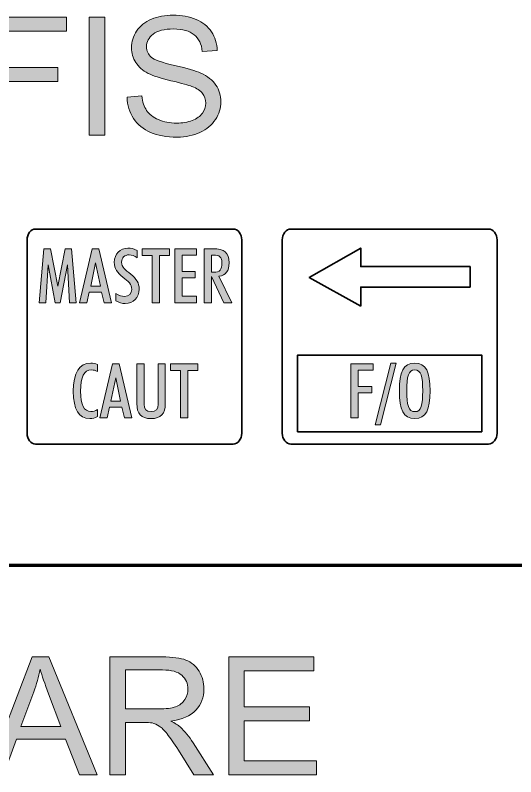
# Model space of a CAD drawing. Header units: millimetres. Extents: x 4 to 202, y 10 to 290.
# Drawn here: x 102.88 to 135.52, y 240.72 to 290.33 of the extents above; entities that cross this region are included whole.
import ezdxf

# ---------------------------------------------------------------- set-up
doc = ezdxf.new("R2010")
doc.units = ezdxf.units.MM
doc.header["$MEASUREMENT"] = 0
doc.layers.add('Layer 1', color=7, linetype='Continuous', lineweight=0)

# ---------------------------------------------------------------- blocks, each defined once
blk = doc.blocks.new('Block_3')
at = {"layer": 'Layer 1', "true_color": 0x1d1d1b, "transparency": 33554687}
h = blk.add_hatch(color=250, dxfattribs=at)
h.dxf.hatch_style = 2
edge = h.paths.add_edge_path()
edge.add_spline(control_points=[(110.172, 284.987), (110.172, 284.987), (111.13, 285.071), (111.13, 285.071), (111.176, 284.687), (111.281, 284.372), (111.447, 284.126), (111.613, 283.88), (111.871, 283.681), (112.22, 283.529), (112.569, 283.377), (112.962, 283.301), (113.398, 283.301), (113.786, 283.301), (114.128, 283.359), (114.425, 283.474), (114.721, 283.589), (114.942, 283.747), (115.087, 283.948), (115.232, 284.149), (115.305, 284.368), (115.305, 284.605), (115.305, 284.846), (115.235, 285.056), (115.095, 285.236), (114.956, 285.416), (114.725, 285.567), (114.404, 285.689), (114.198, 285.77), (113.742, 285.894), (113.037, 286.064), (112.331, 286.233), (111.837, 286.393), (111.555, 286.543), (111.188, 286.735), (110.915, 286.973), (110.735, 287.258), (110.555, 287.542), (110.465, 287.861), (110.465, 288.214), (110.465, 288.601), (110.575, 288.964), (110.795, 289.301), (111.015, 289.637), (111.336, 289.893), (111.759, 290.068), (112.181, 290.242), (112.651, 290.33), (113.168, 290.33), (113.737, 290.33), (114.239, 290.238), (114.673, 290.055), (115.108, 289.872), (115.442, 289.602), (115.677, 289.246), (115.91, 288.889), (116.036, 288.486), (116.054, 288.036), (116.054, 288.036), (115.079, 287.962), (115.079, 287.962), (115.027, 288.448), (114.85, 288.814), (114.548, 289.062), (114.246, 289.31), (113.8, 289.434), (113.21, 289.434), (112.595, 289.434), (112.147, 289.322), (111.866, 289.096), (111.585, 288.871), (111.444, 288.599), (111.444, 288.282), (111.444, 288.006), (111.544, 287.779), (111.743, 287.601), (111.938, 287.423), (112.449, 287.24), (113.275, 287.054), (114.101, 286.867), (114.667, 286.703), (114.975, 286.564), (115.422, 286.358), (115.751, 286.097), (115.965, 285.781), (116.178, 285.465), (116.284, 285.101), (116.284, 284.689), (116.284, 284.28), (116.167, 283.896), (115.933, 283.534), (115.699, 283.173), (115.363, 282.892), (114.925, 282.691), (114.487, 282.49), (113.993, 282.39), (113.445, 282.39), (112.75, 282.39), (112.168, 282.491), (111.699, 282.693), (111.229, 282.896), (110.86, 283.201), (110.593, 283.607), (110.326, 284.014), (110.186, 284.474), (110.172, 284.987)], knot_values=[0, 0, 0, 0, 1, 1, 1, 2, 2, 2, 3, 3, 3, 4, 4, 4, 5, 5, 5, 6, 6, 6, 7, 7, 7, 8, 8, 8, 9, 9, 9, 10, 10, 10, 11, 11, 11, 12, 12, 12, 13, 13, 13, 14, 14, 14, 15, 15, 15, 16, 16, 16, 17, 17, 17, 18, 18, 18, 19, 19, 19, 20, 20, 20, 21, 21, 21, 22, 22, 22, 23, 23, 23, 24, 24, 24, 25, 25, 25, 26, 26, 26, 27, 27, 27, 28, 28, 28, 29, 29, 29, 30, 30, 30, 31, 31, 31, 32, 32, 32, 33, 33, 33, 34, 34, 34, 35, 35, 35, 35], degree=3, periodic=0)
h = blk.add_hatch(color=250, dxfattribs=at)
h.dxf.hatch_style = 2
edge = h.paths.add_edge_path()
edge.add_spline(control_points=[(93.851, 282.521), (93.851, 282.521), (93.851, 290.199), (93.851, 290.199), (93.851, 290.199), (99.403, 290.199), (99.403, 290.199), (99.403, 290.199), (99.403, 289.293), (99.403, 289.293), (99.403, 289.293), (94.868, 289.293), (94.868, 289.293), (94.868, 289.293), (94.868, 286.941), (94.868, 286.941), (94.868, 286.941), (99.115, 286.941), (99.115, 286.941), (99.115, 286.941), (99.115, 286.04), (99.115, 286.04), (99.115, 286.04), (94.868, 286.04), (94.868, 286.04), (94.868, 286.04), (94.868, 283.427), (94.868, 283.427), (94.868, 283.427), (99.582, 283.427), (99.582, 283.427), (99.582, 283.427), (99.582, 282.521), (99.582, 282.521), (99.582, 282.521), (93.851, 282.521), (93.851, 282.521)], knot_values=[0, 0, 0, 0, 1, 1, 1, 2, 2, 2, 3, 3, 3, 4, 4, 4, 5, 5, 5, 6, 6, 6, 7, 7, 7, 8, 8, 8, 9, 9, 9, 10, 10, 10, 11, 11, 11, 12, 12, 12, 12], degree=3, periodic=0)
h = blk.add_hatch(color=250, dxfattribs=at)
h.dxf.hatch_style = 2
edge = h.paths.add_edge_path()
edge.add_spline(control_points=[(101.037, 282.521), (101.037, 282.521), (101.037, 290.199), (101.037, 290.199), (101.037, 290.199), (106.217, 290.199), (106.217, 290.199), (106.217, 290.199), (106.217, 289.293), (106.217, 289.293), (106.217, 289.293), (102.054, 289.293), (102.054, 289.293), (102.054, 289.293), (102.054, 286.915), (102.054, 286.915), (102.054, 286.915), (105.657, 286.915), (105.657, 286.915), (105.657, 286.915), (105.657, 286.009), (105.657, 286.009), (105.657, 286.009), (102.054, 286.009), (102.054, 286.009), (102.054, 286.009), (102.054, 282.521), (102.054, 282.521), (102.054, 282.521), (101.037, 282.521), (101.037, 282.521)], knot_values=[0, 0, 0, 0, 1, 1, 1, 2, 2, 2, 3, 3, 3, 4, 4, 4, 5, 5, 5, 6, 6, 6, 7, 7, 7, 8, 8, 8, 9, 9, 9, 10, 10, 10, 10], degree=3, periodic=0)
h = blk.add_hatch(color=250, dxfattribs=at)
h.dxf.hatch_style = 2
edge = h.paths.add_edge_path()
edge.add_spline(control_points=[(107.71, 282.521), (107.71, 282.521), (107.71, 290.199), (107.71, 290.199), (107.71, 290.199), (108.726, 290.199), (108.726, 290.199), (108.726, 290.199), (108.726, 282.521), (108.726, 282.521), (108.726, 282.521), (107.71, 282.521), (107.71, 282.521)], knot_values=[0, 0, 0, 0, 1, 1, 1, 2, 2, 2, 3, 3, 3, 4, 4, 4, 4], degree=3, periodic=0)
at = {"layer": 'Layer 1'}
for points, knots in [([(110.172, 284.987), (110.172, 284.987), (111.13, 285.071), (111.13, 285.071), (111.176, 284.687), (111.281, 284.372), (111.447, 284.126), (111.613, 283.88), (111.871, 283.681), (112.22, 283.529), (112.569, 283.377), (112.962, 283.301), (113.398, 283.301), (113.786, 283.301), (114.128, 283.359), (114.425, 283.474), (114.721, 283.589), (114.942, 283.747), (115.087, 283.948), (115.232, 284.149), (115.305, 284.368), (115.305, 284.605), (115.305, 284.846), (115.235, 285.056), (115.095, 285.236), (114.956, 285.416), (114.725, 285.567), (114.404, 285.689), (114.198, 285.77), (113.742, 285.894), (113.037, 286.064), (112.331, 286.233), (111.837, 286.393), (111.555, 286.543), (111.188, 286.735), (110.915, 286.973), (110.735, 287.258), (110.555, 287.542), (110.465, 287.861), (110.465, 288.214), (110.465, 288.601), (110.575, 288.964), (110.795, 289.301), (111.015, 289.637), (111.336, 289.893), (111.759, 290.068), (112.181, 290.242), (112.651, 290.33), (113.168, 290.33), (113.737, 290.33), (114.239, 290.238), (114.673, 290.055), (115.108, 289.872), (115.442, 289.602), (115.677, 289.246), (115.91, 288.889), (116.036, 288.486), (116.054, 288.036), (116.054, 288.036), (115.079, 287.962), (115.079, 287.962), (115.027, 288.448), (114.85, 288.814), (114.548, 289.062), (114.246, 289.31), (113.8, 289.434), (113.21, 289.434), (112.595, 289.434), (112.147, 289.322), (111.866, 289.096), (111.585, 288.871), (111.444, 288.599), (111.444, 288.282), (111.444, 288.006), (111.544, 287.779), (111.743, 287.601), (111.938, 287.423), (112.449, 287.24), (113.275, 287.054), (114.101, 286.867), (114.667, 286.703), (114.975, 286.564), (115.422, 286.358), (115.751, 286.097), (115.965, 285.781), (116.178, 285.465), (116.284, 285.101), (116.284, 284.689), (116.284, 284.28), (116.167, 283.896), (115.933, 283.534), (115.699, 283.173), (115.363, 282.892), (114.925, 282.691), (114.487, 282.49), (113.993, 282.39), (113.445, 282.39), (112.75, 282.39), (112.168, 282.491), (111.699, 282.693), (111.229, 282.896), (110.86, 283.201), (110.593, 283.607), (110.326, 284.014), (110.186, 284.474), (110.172, 284.987)], [0, 0, 0, 0, 1, 1, 1, 2, 2, 2, 3, 3, 3, 4, 4, 4, 5, 5, 5, 6, 6, 6, 7, 7, 7, 8, 8, 8, 9, 9, 9, 10, 10, 10, 11, 11, 11, 12, 12, 12, 13, 13, 13, 14, 14, 14, 15, 15, 15, 16, 16, 16, 17, 17, 17, 18, 18, 18, 19, 19, 19, 20, 20, 20, 21, 21, 21, 22, 22, 22, 23, 23, 23, 24, 24, 24, 25, 25, 25, 26, 26, 26, 27, 27, 27, 28, 28, 28, 29, 29, 29, 30, 30, 30, 31, 31, 31, 32, 32, 32, 33, 33, 33, 34, 34, 34, 35, 35, 35, 35]), ([(93.851, 282.521), (93.851, 282.521), (93.851, 290.199), (93.851, 290.199), (93.851, 290.199), (99.403, 290.199), (99.403, 290.199), (99.403, 290.199), (99.403, 289.293), (99.403, 289.293), (99.403, 289.293), (94.868, 289.293), (94.868, 289.293), (94.868, 289.293), (94.868, 286.941), (94.868, 286.941), (94.868, 286.941), (99.115, 286.941), (99.115, 286.941), (99.115, 286.941), (99.115, 286.04), (99.115, 286.04), (99.115, 286.04), (94.868, 286.04), (94.868, 286.04), (94.868, 286.04), (94.868, 283.427), (94.868, 283.427), (94.868, 283.427), (99.582, 283.427), (99.582, 283.427), (99.582, 283.427), (99.582, 282.521), (99.582, 282.521), (99.582, 282.521), (93.851, 282.521), (93.851, 282.521)], [0, 0, 0, 0, 1, 1, 1, 2, 2, 2, 3, 3, 3, 4, 4, 4, 5, 5, 5, 6, 6, 6, 7, 7, 7, 8, 8, 8, 9, 9, 9, 10, 10, 10, 11, 11, 11, 12, 12, 12, 12]), ([(101.037, 282.521), (101.037, 282.521), (101.037, 290.199), (101.037, 290.199), (101.037, 290.199), (106.217, 290.199), (106.217, 290.199), (106.217, 290.199), (106.217, 289.293), (106.217, 289.293), (106.217, 289.293), (102.054, 289.293), (102.054, 289.293), (102.054, 289.293), (102.054, 286.915), (102.054, 286.915), (102.054, 286.915), (105.657, 286.915), (105.657, 286.915), (105.657, 286.915), (105.657, 286.009), (105.657, 286.009), (105.657, 286.009), (102.054, 286.009), (102.054, 286.009), (102.054, 286.009), (102.054, 282.521), (102.054, 282.521), (102.054, 282.521), (101.037, 282.521), (101.037, 282.521)], [0, 0, 0, 0, 1, 1, 1, 2, 2, 2, 3, 3, 3, 4, 4, 4, 5, 5, 5, 6, 6, 6, 7, 7, 7, 8, 8, 8, 9, 9, 9, 10, 10, 10, 10]), ([(107.71, 282.521), (107.71, 282.521), (107.71, 290.199), (107.71, 290.199), (107.71, 290.199), (108.726, 290.199), (108.726, 290.199), (108.726, 290.199), (108.726, 282.521), (108.726, 282.521), (108.726, 282.521), (107.71, 282.521), (107.71, 282.521)], [0, 0, 0, 0, 1, 1, 1, 2, 2, 2, 3, 3, 3, 4, 4, 4, 4])]:
    blk.add_open_spline(points, degree=3, knots=knots, dxfattribs=at)
blk = doc.blocks.new('Block_2')
at = {"layer": 'Layer 1'}
blk.add_blockref('Block_3', (0, 0), dxfattribs=at)
blk = doc.blocks.new('Block_5')
at = {"layer": 'Layer 1', "true_color": 0x1d1d1b, "transparency": 33554687}
h = blk.add_hatch(color=250, dxfattribs=at)
h.dxf.hatch_style = 2
edge = h.paths.add_edge_path()
edge.add_spline(control_points=[(91.162, 243.864), (91.162, 243.864), (91.162, 244.765), (91.162, 244.765), (91.162, 244.765), (94.414, 244.77), (94.414, 244.77), (94.414, 244.77), (94.414, 241.921), (94.414, 241.921), (93.915, 241.523), (93.4, 241.224), (92.869, 241.023), (92.338, 240.822), (91.794, 240.722), (91.235, 240.722), (90.481, 240.722), (89.796, 240.883), (89.179, 241.206), (88.563, 241.529), (88.098, 241.996), (87.783, 242.607), (87.469, 243.218), (87.312, 243.901), (87.312, 244.655), (87.312, 245.402), (87.468, 246.1), (87.781, 246.748), (88.093, 247.395), (88.543, 247.876), (89.129, 248.191), (89.716, 248.505), (90.392, 248.662), (91.157, 248.662), (91.712, 248.662), (92.214, 248.572), (92.662, 248.392), (93.111, 248.212), (93.463, 247.962), (93.718, 247.641), (93.972, 247.319), (94.166, 246.9), (94.299, 246.383), (94.299, 246.383), (93.383, 246.132), (93.383, 246.132), (93.267, 246.523), (93.124, 246.83), (92.953, 247.054), (92.782, 247.277), (92.538, 247.456), (92.22, 247.591), (91.902, 247.725), (91.549, 247.792), (91.162, 247.792), (90.697, 247.792), (90.296, 247.722), (89.957, 247.58), (89.618, 247.439), (89.345, 247.253), (89.137, 247.022), (88.93, 246.792), (88.768, 246.539), (88.653, 246.263), (88.457, 245.788), (88.36, 245.273), (88.36, 244.718), (88.36, 244.034), (88.477, 243.461), (88.713, 243), (88.949, 242.539), (89.292, 242.197), (89.742, 241.974), (90.193, 241.75), (90.671, 241.638), (91.177, 241.638), (91.617, 241.638), (92.047, 241.723), (92.466, 241.892), (92.885, 242.062), (93.203, 242.242), (93.419, 242.434), (93.419, 242.434), (93.419, 243.864), (93.419, 243.864), (93.419, 243.864), (91.162, 243.864), (91.162, 243.864)], knot_values=[0, 0, 0, 0, 1, 1, 1, 2, 2, 2, 3, 3, 3, 4, 4, 4, 5, 5, 5, 6, 6, 6, 7, 7, 7, 8, 8, 8, 9, 9, 9, 10, 10, 10, 11, 11, 11, 12, 12, 12, 13, 13, 13, 14, 14, 14, 15, 15, 15, 16, 16, 16, 17, 17, 17, 18, 18, 18, 19, 19, 19, 20, 20, 20, 21, 21, 21, 22, 22, 22, 23, 23, 23, 24, 24, 24, 25, 25, 25, 26, 26, 26, 27, 27, 27, 28, 28, 28, 29, 29, 29, 29], degree=3, periodic=0)
h = blk.add_hatch(color=250, dxfattribs=at)
h.dxf.hatch_style = 2
edge = h.paths.add_edge_path()
edge.add_spline(control_points=[(95.87, 240.853), (95.87, 240.853), (95.87, 248.531), (95.87, 248.531), (95.87, 248.531), (96.887, 248.531), (96.887, 248.531), (96.887, 248.531), (96.887, 241.759), (96.887, 241.759), (96.887, 241.759), (100.668, 241.759), (100.668, 241.759), (100.668, 241.759), (100.668, 240.853), (100.668, 240.853), (100.668, 240.853), (95.87, 240.853), (95.87, 240.853)], knot_values=[0, 0, 0, 0, 1, 1, 1, 2, 2, 2, 3, 3, 3, 4, 4, 4, 5, 5, 5, 6, 6, 6, 6], degree=3, periodic=0)
h = blk.add_hatch(color=250, dxfattribs=at)
h.dxf.hatch_style = 2
edge = h.paths.add_edge_path()
edge.add_spline(control_points=[(103.25, 244.006), (103.25, 244.006), (105.853, 244.006), (105.853, 244.006), (105.853, 244.006), (105.052, 246.132), (105.052, 246.132), (104.808, 246.778), (104.626, 247.309), (104.507, 247.724), (104.409, 247.232), (104.271, 246.743), (104.093, 246.258), (104.093, 246.258), (103.25, 244.006), (103.25, 244.006)], knot_values=[0, 0, 0, 0, 1, 1, 1, 2, 2, 2, 3, 3, 3, 4, 4, 4, 5, 5, 5, 5], degree=3, periodic=0)
edge = h.paths.add_edge_path()
edge.add_spline(control_points=[(101.034, 240.853), (101.034, 240.853), (103.983, 248.531), (103.983, 248.531), (103.983, 248.531), (105.078, 248.531), (105.078, 248.531), (105.078, 248.531), (108.221, 240.853), (108.221, 240.853), (108.221, 240.853), (107.063, 240.853), (107.063, 240.853), (107.063, 240.853), (106.168, 243.178), (106.168, 243.178), (106.168, 243.178), (102.957, 243.178), (102.957, 243.178), (102.957, 243.178), (102.113, 240.853), (102.113, 240.853), (102.113, 240.853), (101.034, 240.853), (101.034, 240.853)], knot_values=[0, 0, 0, 0, 1, 1, 1, 2, 2, 2, 3, 3, 3, 4, 4, 4, 5, 5, 5, 6, 6, 6, 7, 7, 7, 8, 8, 8, 8], degree=3, periodic=0)
h = blk.add_hatch(color=250, dxfattribs=at)
h.dxf.hatch_style = 2
edge = h.paths.add_edge_path()
edge.add_spline(control_points=[(110.064, 245.142), (110.064, 245.142), (112.248, 245.142), (112.248, 245.142), (112.713, 245.142), (113.076, 245.19), (113.338, 245.286), (113.6, 245.382), (113.799, 245.536), (113.935, 245.747), (114.071, 245.958), (114.139, 246.188), (114.139, 246.436), (114.139, 246.799), (114.008, 247.098), (113.744, 247.332), (113.48, 247.565), (113.064, 247.682), (112.494, 247.682), (112.494, 247.682), (110.064, 247.682), (110.064, 247.682), (110.064, 247.682), (110.064, 245.142), (110.064, 245.142)], knot_values=[0, 0, 0, 0, 1, 1, 1, 2, 2, 2, 3, 3, 3, 4, 4, 4, 5, 5, 5, 6, 6, 6, 7, 7, 7, 8, 8, 8, 8], degree=3, periodic=0)
edge = h.paths.add_edge_path()
edge.add_spline(control_points=[(109.049, 240.853), (109.049, 240.853), (109.049, 248.531), (109.049, 248.531), (109.049, 248.531), (112.453, 248.531), (112.453, 248.531), (113.137, 248.531), (113.657, 248.462), (114.013, 248.324), (114.37, 248.186), (114.654, 247.942), (114.867, 247.593), (115.08, 247.244), (115.187, 246.858), (115.187, 246.436), (115.187, 245.891), (115.01, 245.432), (114.658, 245.058), (114.305, 244.685), (113.76, 244.447), (113.024, 244.346), (113.292, 244.217), (113.497, 244.089), (113.636, 243.964), (113.933, 243.691), (114.214, 243.351), (114.479, 242.942), (114.479, 242.942), (115.815, 240.853), (115.815, 240.853), (115.815, 240.853), (114.537, 240.853), (114.537, 240.853), (114.537, 240.853), (113.521, 242.45), (113.521, 242.45), (113.224, 242.911), (112.98, 243.264), (112.788, 243.508), (112.596, 243.752), (112.424, 243.923), (112.272, 244.021), (112.12, 244.119), (111.966, 244.187), (111.809, 244.226), (111.693, 244.25), (111.505, 244.262), (111.243, 244.262), (111.243, 244.262), (110.064, 244.262), (110.064, 244.262), (110.064, 244.262), (110.064, 240.853), (110.064, 240.853), (110.064, 240.853), (109.049, 240.853), (109.049, 240.853)], knot_values=[0, 0, 0, 0, 1, 1, 1, 2, 2, 2, 3, 3, 3, 4, 4, 4, 5, 5, 5, 6, 6, 6, 7, 7, 7, 8, 8, 8, 9, 9, 9, 10, 10, 10, 11, 11, 11, 12, 12, 12, 13, 13, 13, 14, 14, 14, 15, 15, 15, 16, 16, 16, 17, 17, 17, 18, 18, 18, 19, 19, 19, 19], degree=3, periodic=0)
h = blk.add_hatch(color=250, dxfattribs=at)
h.dxf.hatch_style = 2
edge = h.paths.add_edge_path()
edge.add_spline(control_points=[(116.8, 240.853), (116.8, 240.853), (116.8, 248.531), (116.8, 248.531), (116.8, 248.531), (122.352, 248.531), (122.352, 248.531), (122.352, 248.531), (122.352, 247.625), (122.352, 247.625), (122.352, 247.625), (117.816, 247.625), (117.816, 247.625), (117.816, 247.625), (117.816, 245.273), (117.816, 245.273), (117.816, 245.273), (122.064, 245.273), (122.064, 245.273), (122.064, 245.273), (122.064, 244.372), (122.064, 244.372), (122.064, 244.372), (117.816, 244.372), (117.816, 244.372), (117.816, 244.372), (117.816, 241.759), (117.816, 241.759), (117.816, 241.759), (122.53, 241.759), (122.53, 241.759), (122.53, 241.759), (122.53, 240.853), (122.53, 240.853), (122.53, 240.853), (116.8, 240.853), (116.8, 240.853)], knot_values=[0, 0, 0, 0, 1, 1, 1, 2, 2, 2, 3, 3, 3, 4, 4, 4, 5, 5, 5, 6, 6, 6, 7, 7, 7, 8, 8, 8, 9, 9, 9, 10, 10, 10, 11, 11, 11, 12, 12, 12, 12], degree=3, periodic=0)
at = {"layer": 'Layer 1'}
for points, knots in [([(91.162, 243.864), (91.162, 243.864), (91.162, 244.765), (91.162, 244.765), (91.162, 244.765), (94.414, 244.77), (94.414, 244.77), (94.414, 244.77), (94.414, 241.921), (94.414, 241.921), (93.915, 241.523), (93.4, 241.224), (92.869, 241.023), (92.338, 240.822), (91.794, 240.722), (91.235, 240.722), (90.481, 240.722), (89.796, 240.883), (89.179, 241.206), (88.563, 241.529), (88.098, 241.996), (87.783, 242.607), (87.469, 243.218), (87.312, 243.901), (87.312, 244.655), (87.312, 245.402), (87.468, 246.1), (87.781, 246.748), (88.093, 247.395), (88.543, 247.876), (89.129, 248.191), (89.716, 248.505), (90.392, 248.662), (91.157, 248.662), (91.712, 248.662), (92.214, 248.572), (92.662, 248.392), (93.111, 248.212), (93.463, 247.962), (93.718, 247.641), (93.972, 247.319), (94.166, 246.9), (94.299, 246.383), (94.299, 246.383), (93.383, 246.132), (93.383, 246.132), (93.267, 246.523), (93.124, 246.83), (92.953, 247.054), (92.782, 247.277), (92.538, 247.456), (92.22, 247.591), (91.902, 247.725), (91.549, 247.792), (91.162, 247.792), (90.697, 247.792), (90.296, 247.722), (89.957, 247.58), (89.618, 247.439), (89.345, 247.253), (89.137, 247.022), (88.93, 246.792), (88.768, 246.539), (88.653, 246.263), (88.457, 245.788), (88.36, 245.273), (88.36, 244.718), (88.36, 244.034), (88.477, 243.461), (88.713, 243), (88.949, 242.539), (89.292, 242.197), (89.742, 241.974), (90.193, 241.75), (90.671, 241.638), (91.177, 241.638), (91.617, 241.638), (92.047, 241.723), (92.466, 241.892), (92.885, 242.062), (93.203, 242.242), (93.419, 242.434), (93.419, 242.434), (93.419, 243.864), (93.419, 243.864), (93.419, 243.864), (91.162, 243.864), (91.162, 243.864)], [0, 0, 0, 0, 1, 1, 1, 2, 2, 2, 3, 3, 3, 4, 4, 4, 5, 5, 5, 6, 6, 6, 7, 7, 7, 8, 8, 8, 9, 9, 9, 10, 10, 10, 11, 11, 11, 12, 12, 12, 13, 13, 13, 14, 14, 14, 15, 15, 15, 16, 16, 16, 17, 17, 17, 18, 18, 18, 19, 19, 19, 20, 20, 20, 21, 21, 21, 22, 22, 22, 23, 23, 23, 24, 24, 24, 25, 25, 25, 26, 26, 26, 27, 27, 27, 28, 28, 28, 29, 29, 29, 29]), ([(95.87, 240.853), (95.87, 240.853), (95.87, 248.531), (95.87, 248.531), (95.87, 248.531), (96.887, 248.531), (96.887, 248.531), (96.887, 248.531), (96.887, 241.759), (96.887, 241.759), (96.887, 241.759), (100.668, 241.759), (100.668, 241.759), (100.668, 241.759), (100.668, 240.853), (100.668, 240.853), (100.668, 240.853), (95.87, 240.853), (95.87, 240.853)], [0, 0, 0, 0, 1, 1, 1, 2, 2, 2, 3, 3, 3, 4, 4, 4, 5, 5, 5, 6, 6, 6, 6]), ([(101.034, 240.853), (101.034, 240.853), (103.983, 248.531), (103.983, 248.531), (103.983, 248.531), (105.078, 248.531), (105.078, 248.531), (105.078, 248.531), (108.221, 240.853), (108.221, 240.853), (108.221, 240.853), (107.063, 240.853), (107.063, 240.853), (107.063, 240.853), (106.168, 243.178), (106.168, 243.178), (106.168, 243.178), (102.957, 243.178), (102.957, 243.178), (102.957, 243.178), (102.113, 240.853), (102.113, 240.853), (102.113, 240.853), (101.034, 240.853), (101.034, 240.853)], [0, 0, 0, 0, 1, 1, 1, 2, 2, 2, 3, 3, 3, 4, 4, 4, 5, 5, 5, 6, 6, 6, 7, 7, 7, 8, 8, 8, 8]), ([(109.049, 240.853), (109.049, 240.853), (109.049, 248.531), (109.049, 248.531), (109.049, 248.531), (112.453, 248.531), (112.453, 248.531), (113.137, 248.531), (113.657, 248.462), (114.013, 248.324), (114.37, 248.186), (114.654, 247.942), (114.867, 247.593), (115.08, 247.244), (115.187, 246.858), (115.187, 246.436), (115.187, 245.891), (115.01, 245.432), (114.658, 245.058), (114.305, 244.685), (113.76, 244.447), (113.024, 244.346), (113.292, 244.217), (113.497, 244.089), (113.636, 243.964), (113.933, 243.691), (114.214, 243.351), (114.479, 242.942), (114.479, 242.942), (115.815, 240.853), (115.815, 240.853), (115.815, 240.853), (114.537, 240.853), (114.537, 240.853), (114.537, 240.853), (113.521, 242.45), (113.521, 242.45), (113.224, 242.911), (112.98, 243.264), (112.788, 243.508), (112.596, 243.752), (112.424, 243.923), (112.272, 244.021), (112.12, 244.119), (111.966, 244.187), (111.809, 244.226), (111.693, 244.25), (111.505, 244.262), (111.243, 244.262), (111.243, 244.262), (110.064, 244.262), (110.064, 244.262), (110.064, 244.262), (110.064, 240.853), (110.064, 240.853), (110.064, 240.853), (109.049, 240.853), (109.049, 240.853)], [0, 0, 0, 0, 1, 1, 1, 2, 2, 2, 3, 3, 3, 4, 4, 4, 5, 5, 5, 6, 6, 6, 7, 7, 7, 8, 8, 8, 9, 9, 9, 10, 10, 10, 11, 11, 11, 12, 12, 12, 13, 13, 13, 14, 14, 14, 15, 15, 15, 16, 16, 16, 17, 17, 17, 18, 18, 18, 19, 19, 19, 19]), ([(116.8, 240.853), (116.8, 240.853), (116.8, 248.531), (116.8, 248.531), (116.8, 248.531), (122.352, 248.531), (122.352, 248.531), (122.352, 248.531), (122.352, 247.625), (122.352, 247.625), (122.352, 247.625), (117.816, 247.625), (117.816, 247.625), (117.816, 247.625), (117.816, 245.273), (117.816, 245.273), (117.816, 245.273), (122.064, 245.273), (122.064, 245.273), (122.064, 245.273), (122.064, 244.372), (122.064, 244.372), (122.064, 244.372), (117.816, 244.372), (117.816, 244.372), (117.816, 244.372), (117.816, 241.759), (117.816, 241.759), (117.816, 241.759), (122.53, 241.759), (122.53, 241.759), (122.53, 241.759), (122.53, 240.853), (122.53, 240.853), (122.53, 240.853), (116.8, 240.853), (116.8, 240.853)], [0, 0, 0, 0, 1, 1, 1, 2, 2, 2, 3, 3, 3, 4, 4, 4, 5, 5, 5, 6, 6, 6, 7, 7, 7, 8, 8, 8, 9, 9, 9, 10, 10, 10, 11, 11, 11, 12, 12, 12, 12]), ([(103.25, 244.006), (103.25, 244.006), (105.853, 244.006), (105.853, 244.006), (105.853, 244.006), (105.052, 246.132), (105.052, 246.132), (104.808, 246.778), (104.626, 247.309), (104.507, 247.724), (104.409, 247.232), (104.271, 246.743), (104.093, 246.258), (104.093, 246.258), (103.25, 244.006), (103.25, 244.006)], [0, 0, 0, 0, 1, 1, 1, 2, 2, 2, 3, 3, 3, 4, 4, 4, 5, 5, 5, 5]), ([(110.064, 245.142), (110.064, 245.142), (112.248, 245.142), (112.248, 245.142), (112.713, 245.142), (113.076, 245.19), (113.338, 245.286), (113.6, 245.382), (113.799, 245.536), (113.935, 245.747), (114.071, 245.958), (114.139, 246.188), (114.139, 246.436), (114.139, 246.799), (114.008, 247.098), (113.744, 247.332), (113.48, 247.565), (113.064, 247.682), (112.494, 247.682), (112.494, 247.682), (110.064, 247.682), (110.064, 247.682), (110.064, 247.682), (110.064, 245.142), (110.064, 245.142)], [0, 0, 0, 0, 1, 1, 1, 2, 2, 2, 3, 3, 3, 4, 4, 4, 5, 5, 5, 6, 6, 6, 7, 7, 7, 8, 8, 8, 8])]:
    blk.add_open_spline(points, degree=3, knots=knots, dxfattribs=at)
blk = doc.blocks.new('Block_4')
at = {"layer": 'Layer 1'}
blk.add_blockref('Block_5', (0, 0), dxfattribs=at)
blk = doc.blocks.new('Block_17')
at = {"layer": 'Layer 1', "true_color": 0x1d1e1b, "transparency": 33554687}
h = blk.add_hatch(color=250, dxfattribs=at)
h.dxf.hatch_style = 2
edge = h.paths.add_edge_path()
edge.add_spline(control_points=[(107.747, 264.056), (107.025, 264.056), (106.669, 264.644), (106.669, 265.83), (106.669, 267.051), (107.06, 267.668), (107.801, 267.668), (107.964, 267.668), (108.107, 267.639), (108.241, 267.574), (108.241, 267.574), (108.241, 267.125), (108.241, 267.125), (108.107, 267.189), (107.984, 267.224), (107.87, 267.224), (107.351, 267.224), (107.144, 266.769), (107.144, 265.835), (107.144, 264.946), (107.356, 264.511), (107.821, 264.511), (107.954, 264.511), (108.088, 264.555), (108.241, 264.644), (108.241, 264.644), (108.241, 264.18), (108.241, 264.18), (108.083, 264.096), (107.925, 264.056), (107.747, 264.056)], knot_values=[0, 0, 0, 0, 1, 1, 1, 2, 2, 2, 3, 3, 3, 4, 4, 4, 5, 5, 5, 6, 6, 6, 7, 7, 7, 8, 8, 8, 9, 9, 9, 10, 10, 10, 10], degree=3, periodic=0)
h = blk.add_hatch(color=250, dxfattribs=at)
h.dxf.hatch_style = 2
edge = h.paths.add_edge_path()
edge.add_spline(control_points=[(109.119, 265.188), (109.119, 265.188), (109.752, 265.188), (109.752, 265.188), (109.752, 265.188), (109.436, 266.715), (109.436, 266.715), (109.436, 266.715), (109.119, 265.188), (109.119, 265.188)], knot_values=[0, 0, 0, 0, 1, 1, 1, 2, 2, 2, 3, 3, 3, 3], degree=3, periodic=0)
edge = h.paths.add_edge_path()
edge.add_spline(control_points=[(109.213, 267.624), (109.213, 267.624), (109.658, 267.624), (109.658, 267.624), (109.658, 267.624), (110.483, 264.101), (110.483, 264.101), (110.483, 264.101), (110.004, 264.101), (110.004, 264.101), (110.004, 264.101), (109.836, 264.792), (109.836, 264.792), (109.836, 264.792), (109.03, 264.792), (109.03, 264.792), (109.03, 264.792), (108.867, 264.101), (108.867, 264.101), (108.867, 264.101), (108.388, 264.101), (108.388, 264.101), (108.388, 264.101), (109.213, 267.624), (109.213, 267.624)], knot_values=[0, 0, 0, 0, 1, 1, 1, 2, 2, 2, 3, 3, 3, 4, 4, 4, 5, 5, 5, 6, 6, 6, 7, 7, 7, 8, 8, 8, 8], degree=3, periodic=0)
h = blk.add_hatch(color=250, dxfattribs=at)
h.dxf.hatch_style = 2
edge = h.paths.add_edge_path()
edge.add_spline(control_points=[(110.808, 267.624), (110.808, 267.624), (111.278, 267.624), (111.278, 267.624), (111.278, 267.624), (111.278, 265), (111.278, 265), (111.278, 264.664), (111.426, 264.506), (111.737, 264.506), (112.048, 264.506), (112.197, 264.664), (112.197, 265), (112.197, 265), (112.197, 267.624), (112.197, 267.624), (112.197, 267.624), (112.666, 267.624), (112.666, 267.624), (112.666, 267.624), (112.666, 265.039), (112.666, 265.039), (112.666, 264.362), (112.385, 264.056), (111.737, 264.056), (111.09, 264.056), (110.808, 264.362), (110.808, 265.039), (110.808, 265.039), (110.808, 267.624), (110.808, 267.624)], knot_values=[0, 0, 0, 0, 1, 1, 1, 2, 2, 2, 3, 3, 3, 4, 4, 4, 5, 5, 5, 6, 6, 6, 7, 7, 7, 8, 8, 8, 9, 9, 9, 10, 10, 10, 10], degree=3, periodic=0)
h = blk.add_hatch(color=250, dxfattribs=at)
h.dxf.hatch_style = 2
edge = h.paths.add_edge_path()
edge.add_spline(control_points=[(113.653, 267.184), (113.653, 267.184), (113.001, 267.184), (113.001, 267.184), (113.001, 267.184), (113.001, 267.624), (113.001, 267.624), (113.001, 267.624), (114.785, 267.624), (114.785, 267.624), (114.785, 267.624), (114.785, 267.184), (114.785, 267.184), (114.785, 267.184), (114.133, 267.184), (114.133, 267.184), (114.133, 267.184), (114.133, 264.101), (114.133, 264.101), (114.133, 264.101), (113.653, 264.101), (113.653, 264.101), (113.653, 264.101), (113.653, 267.184), (113.653, 267.184)], knot_values=[0, 0, 0, 0, 1, 1, 1, 2, 2, 2, 3, 3, 3, 4, 4, 4, 5, 5, 5, 6, 6, 6, 7, 7, 7, 8, 8, 8, 8], degree=3, periodic=0)
at = {"layer": 'Layer 1'}
for points, knots in [([(107.747, 264.056), (107.025, 264.056), (106.669, 264.644), (106.669, 265.83), (106.669, 267.051), (107.06, 267.668), (107.801, 267.668), (107.964, 267.668), (108.107, 267.639), (108.241, 267.574), (108.241, 267.574), (108.241, 267.125), (108.241, 267.125), (108.107, 267.189), (107.984, 267.224), (107.87, 267.224), (107.351, 267.224), (107.144, 266.769), (107.144, 265.835), (107.144, 264.946), (107.356, 264.511), (107.821, 264.511), (107.954, 264.511), (108.088, 264.555), (108.241, 264.644), (108.241, 264.644), (108.241, 264.18), (108.241, 264.18), (108.083, 264.096), (107.925, 264.056), (107.747, 264.056)], [0, 0, 0, 0, 1, 1, 1, 2, 2, 2, 3, 3, 3, 4, 4, 4, 5, 5, 5, 6, 6, 6, 7, 7, 7, 8, 8, 8, 9, 9, 9, 10, 10, 10, 10]), ([(109.213, 267.624), (109.213, 267.624), (109.658, 267.624), (109.658, 267.624), (109.658, 267.624), (110.483, 264.101), (110.483, 264.101), (110.483, 264.101), (110.004, 264.101), (110.004, 264.101), (110.004, 264.101), (109.836, 264.792), (109.836, 264.792), (109.836, 264.792), (109.03, 264.792), (109.03, 264.792), (109.03, 264.792), (108.867, 264.101), (108.867, 264.101), (108.867, 264.101), (108.388, 264.101), (108.388, 264.101), (108.388, 264.101), (109.213, 267.624), (109.213, 267.624)], [0, 0, 0, 0, 1, 1, 1, 2, 2, 2, 3, 3, 3, 4, 4, 4, 5, 5, 5, 6, 6, 6, 7, 7, 7, 8, 8, 8, 8]), ([(110.808, 267.624), (110.808, 267.624), (111.278, 267.624), (111.278, 267.624), (111.278, 267.624), (111.278, 265), (111.278, 265), (111.278, 264.664), (111.426, 264.506), (111.737, 264.506), (112.048, 264.506), (112.197, 264.664), (112.197, 265), (112.197, 265), (112.197, 267.624), (112.197, 267.624), (112.197, 267.624), (112.666, 267.624), (112.666, 267.624), (112.666, 267.624), (112.666, 265.039), (112.666, 265.039), (112.666, 264.362), (112.385, 264.056), (111.737, 264.056), (111.09, 264.056), (110.808, 264.362), (110.808, 265.039), (110.808, 265.039), (110.808, 267.624), (110.808, 267.624)], [0, 0, 0, 0, 1, 1, 1, 2, 2, 2, 3, 3, 3, 4, 4, 4, 5, 5, 5, 6, 6, 6, 7, 7, 7, 8, 8, 8, 9, 9, 9, 10, 10, 10, 10]), ([(113.653, 267.184), (113.653, 267.184), (113.001, 267.184), (113.001, 267.184), (113.001, 267.184), (113.001, 267.624), (113.001, 267.624), (113.001, 267.624), (114.785, 267.624), (114.785, 267.624), (114.785, 267.624), (114.785, 267.184), (114.785, 267.184), (114.785, 267.184), (114.133, 267.184), (114.133, 267.184), (114.133, 267.184), (114.133, 264.101), (114.133, 264.101), (114.133, 264.101), (113.653, 264.101), (113.653, 264.101), (113.653, 264.101), (113.653, 267.184), (113.653, 267.184)], [0, 0, 0, 0, 1, 1, 1, 2, 2, 2, 3, 3, 3, 4, 4, 4, 5, 5, 5, 6, 6, 6, 7, 7, 7, 8, 8, 8, 8]), ([(109.119, 265.188), (109.119, 265.188), (109.752, 265.188), (109.752, 265.188), (109.752, 265.188), (109.436, 266.715), (109.436, 266.715), (109.436, 266.715), (109.119, 265.188), (109.119, 265.188)], [0, 0, 0, 0, 1, 1, 1, 2, 2, 2, 3, 3, 3, 3])]:
    blk.add_open_spline(points, degree=3, knots=knots, dxfattribs=at)
blk = doc.blocks.new('Block_18')
at = {"layer": 'Layer 1', "true_color": 0x1d1e1b, "transparency": 33554687}
h = blk.add_hatch(color=250, dxfattribs=at)
h.dxf.hatch_style = 2
edge = h.paths.add_edge_path()
edge.add_spline(control_points=[(104.743, 275.118), (104.743, 275.118), (105.173, 275.118), (105.173, 275.118), (105.173, 275.118), (105.653, 272.677), (105.653, 272.677), (105.653, 272.677), (106.142, 275.118), (106.142, 275.118), (106.142, 275.118), (106.557, 275.118), (106.557, 275.118), (106.557, 275.118), (106.863, 271.594), (106.863, 271.594), (106.863, 271.594), (106.423, 271.594), (106.423, 271.594), (106.423, 271.594), (106.28, 274.065), (106.28, 274.065), (106.28, 274.065), (105.811, 271.594), (105.811, 271.594), (105.811, 271.594), (105.49, 271.594), (105.49, 271.594), (105.49, 271.594), (105.02, 274.065), (105.02, 274.065), (105.02, 274.065), (104.877, 271.594), (104.877, 271.594), (104.877, 271.594), (104.442, 271.594), (104.442, 271.594), (104.442, 271.594), (104.743, 275.118), (104.743, 275.118)], knot_values=[0, 0, 0, 0, 1, 1, 1, 2, 2, 2, 3, 3, 3, 4, 4, 4, 5, 5, 5, 6, 6, 6, 7, 7, 7, 8, 8, 8, 9, 9, 9, 10, 10, 10, 11, 11, 11, 12, 12, 12, 13, 13, 13, 13], degree=3, periodic=0)
h = blk.add_hatch(color=250, dxfattribs=at)
h.dxf.hatch_style = 2
edge = h.paths.add_edge_path()
edge.add_spline(control_points=[(107.8, 272.682), (107.8, 272.682), (108.433, 272.682), (108.433, 272.682), (108.433, 272.682), (108.117, 274.209), (108.117, 274.209), (108.117, 274.209), (107.8, 272.682), (107.8, 272.682)], knot_values=[0, 0, 0, 0, 1, 1, 1, 2, 2, 2, 3, 3, 3, 3], degree=3, periodic=0)
edge = h.paths.add_edge_path()
edge.add_spline(control_points=[(107.895, 275.118), (107.895, 275.118), (108.339, 275.118), (108.339, 275.118), (108.339, 275.118), (109.164, 271.594), (109.164, 271.594), (109.164, 271.594), (108.685, 271.594), (108.685, 271.594), (108.685, 271.594), (108.517, 272.286), (108.517, 272.286), (108.517, 272.286), (107.712, 272.286), (107.712, 272.286), (107.712, 272.286), (107.549, 271.594), (107.549, 271.594), (107.549, 271.594), (107.069, 271.594), (107.069, 271.594), (107.069, 271.594), (107.895, 275.118), (107.895, 275.118)], knot_values=[0, 0, 0, 0, 1, 1, 1, 2, 2, 2, 3, 3, 3, 4, 4, 4, 5, 5, 5, 6, 6, 6, 7, 7, 7, 8, 8, 8, 8], degree=3, periodic=0)
h = blk.add_hatch(color=250, dxfattribs=at)
h.dxf.hatch_style = 2
edge = h.paths.add_edge_path()
edge.add_spline(control_points=[(110.008, 272.01), (110.3, 272.01), (110.483, 272.192), (110.483, 272.474), (110.483, 272.815), (110.251, 272.973), (109.905, 273.26), (109.539, 273.561), (109.341, 273.823), (109.341, 274.233), (109.341, 274.777), (109.732, 275.162), (110.221, 275.162), (110.438, 275.162), (110.636, 275.113), (110.839, 275.004), (110.839, 275.004), (110.839, 274.53), (110.839, 274.53), (110.656, 274.658), (110.483, 274.722), (110.31, 274.722), (110.008, 274.722), (109.816, 274.53), (109.816, 274.238), (109.816, 273.912), (110.058, 273.744), (110.409, 273.462), (110.789, 273.156), (110.962, 272.889), (110.962, 272.479), (110.962, 271.95), (110.591, 271.55), (110.043, 271.55), (109.845, 271.55), (109.643, 271.609), (109.43, 271.728), (109.43, 271.728), (109.43, 272.212), (109.43, 272.212), (109.648, 272.079), (109.836, 272.01), (110.008, 272.01)], knot_values=[0, 0, 0, 0, 1, 1, 1, 2, 2, 2, 3, 3, 3, 4, 4, 4, 5, 5, 5, 6, 6, 6, 7, 7, 7, 8, 8, 8, 9, 9, 9, 10, 10, 10, 11, 11, 11, 12, 12, 12, 13, 13, 13, 14, 14, 14, 14], degree=3, periodic=0)
h = blk.add_hatch(color=250, dxfattribs=at)
h.dxf.hatch_style = 2
edge = h.paths.add_edge_path()
edge.add_spline(control_points=[(111.806, 274.678), (111.806, 274.678), (111.154, 274.678), (111.154, 274.678), (111.154, 274.678), (111.154, 275.118), (111.154, 275.118), (111.154, 275.118), (112.937, 275.118), (112.937, 275.118), (112.937, 275.118), (112.937, 274.678), (112.937, 274.678), (112.937, 274.678), (112.285, 274.678), (112.285, 274.678), (112.285, 274.678), (112.285, 271.594), (112.285, 271.594), (112.285, 271.594), (111.806, 271.594), (111.806, 271.594), (111.806, 271.594), (111.806, 274.678), (111.806, 274.678)], knot_values=[0, 0, 0, 0, 1, 1, 1, 2, 2, 2, 3, 3, 3, 4, 4, 4, 5, 5, 5, 6, 6, 6, 7, 7, 7, 8, 8, 8, 8], degree=3, periodic=0)
h = blk.add_hatch(color=250, dxfattribs=at)
h.dxf.hatch_style = 2
edge = h.paths.add_edge_path()
edge.add_spline(control_points=[(113.287, 275.118), (113.287, 275.118), (114.696, 275.118), (114.696, 275.118), (114.696, 275.118), (114.696, 274.693), (114.696, 274.693), (114.696, 274.693), (113.762, 274.693), (113.762, 274.693), (113.762, 274.693), (113.762, 273.645), (113.762, 273.645), (113.762, 273.645), (114.617, 273.645), (114.617, 273.645), (114.617, 273.645), (114.617, 273.225), (114.617, 273.225), (114.617, 273.225), (113.762, 273.225), (113.762, 273.225), (113.762, 273.225), (113.762, 272.034), (113.762, 272.034), (113.762, 272.034), (114.696, 272.034), (114.696, 272.034), (114.696, 272.034), (114.696, 271.594), (114.696, 271.594), (114.696, 271.594), (113.287, 271.594), (113.287, 271.594), (113.287, 271.594), (113.287, 275.118), (113.287, 275.118)], knot_values=[0, 0, 0, 0, 1, 1, 1, 2, 2, 2, 3, 3, 3, 4, 4, 4, 5, 5, 5, 6, 6, 6, 7, 7, 7, 8, 8, 8, 9, 9, 9, 10, 10, 10, 11, 11, 11, 12, 12, 12, 12], degree=3, periodic=0)
h = blk.add_hatch(color=250, dxfattribs=at)
h.dxf.hatch_style = 2
edge = h.paths.add_edge_path()
edge.add_spline(control_points=[(115.821, 273.586), (116.232, 273.586), (116.35, 273.769), (116.35, 274.199), (116.35, 274.599), (116.202, 274.703), (115.807, 274.703), (115.807, 274.703), (115.673, 274.703), (115.673, 274.703), (115.673, 274.703), (115.673, 273.586), (115.673, 273.586), (115.673, 273.586), (115.821, 273.586), (115.821, 273.586)], knot_values=[0, 0, 0, 0, 1, 1, 1, 2, 2, 2, 3, 3, 3, 4, 4, 4, 5, 5, 5, 5], degree=3, periodic=0)
edge = h.paths.add_edge_path()
edge.add_spline(control_points=[(115.673, 271.594), (115.673, 271.594), (115.199, 271.594), (115.199, 271.594), (115.199, 271.594), (115.199, 275.118), (115.199, 275.118), (115.199, 275.118), (115.772, 275.118), (115.772, 275.118), (116.508, 275.118), (116.829, 274.881), (116.829, 274.199), (116.829, 273.675), (116.607, 273.383), (116.167, 273.329), (116.167, 273.329), (117.002, 271.594), (117.002, 271.594), (117.002, 271.594), (116.493, 271.594), (116.493, 271.594), (116.493, 271.594), (115.688, 273.314), (115.688, 273.314), (115.688, 273.314), (115.673, 273.314), (115.673, 273.314), (115.673, 273.314), (115.673, 271.594), (115.673, 271.594)], knot_values=[0, 0, 0, 0, 1, 1, 1, 2, 2, 2, 3, 3, 3, 4, 4, 4, 5, 5, 5, 6, 6, 6, 7, 7, 7, 8, 8, 8, 9, 9, 9, 10, 10, 10, 10], degree=3, periodic=0)
at = {"layer": 'Layer 1'}
for points, knots in [([(104.743, 275.118), (104.743, 275.118), (105.173, 275.118), (105.173, 275.118), (105.173, 275.118), (105.653, 272.677), (105.653, 272.677), (105.653, 272.677), (106.142, 275.118), (106.142, 275.118), (106.142, 275.118), (106.557, 275.118), (106.557, 275.118), (106.557, 275.118), (106.863, 271.594), (106.863, 271.594), (106.863, 271.594), (106.423, 271.594), (106.423, 271.594), (106.423, 271.594), (106.28, 274.065), (106.28, 274.065), (106.28, 274.065), (105.811, 271.594), (105.811, 271.594), (105.811, 271.594), (105.49, 271.594), (105.49, 271.594), (105.49, 271.594), (105.02, 274.065), (105.02, 274.065), (105.02, 274.065), (104.877, 271.594), (104.877, 271.594), (104.877, 271.594), (104.442, 271.594), (104.442, 271.594), (104.442, 271.594), (104.743, 275.118), (104.743, 275.118)], [0, 0, 0, 0, 1, 1, 1, 2, 2, 2, 3, 3, 3, 4, 4, 4, 5, 5, 5, 6, 6, 6, 7, 7, 7, 8, 8, 8, 9, 9, 9, 10, 10, 10, 11, 11, 11, 12, 12, 12, 13, 13, 13, 13]), ([(107.895, 275.118), (107.895, 275.118), (108.339, 275.118), (108.339, 275.118), (108.339, 275.118), (109.164, 271.594), (109.164, 271.594), (109.164, 271.594), (108.685, 271.594), (108.685, 271.594), (108.685, 271.594), (108.517, 272.286), (108.517, 272.286), (108.517, 272.286), (107.712, 272.286), (107.712, 272.286), (107.712, 272.286), (107.549, 271.594), (107.549, 271.594), (107.549, 271.594), (107.069, 271.594), (107.069, 271.594), (107.069, 271.594), (107.895, 275.118), (107.895, 275.118)], [0, 0, 0, 0, 1, 1, 1, 2, 2, 2, 3, 3, 3, 4, 4, 4, 5, 5, 5, 6, 6, 6, 7, 7, 7, 8, 8, 8, 8]), ([(110.008, 272.01), (110.3, 272.01), (110.483, 272.192), (110.483, 272.474), (110.483, 272.815), (110.251, 272.973), (109.905, 273.26), (109.539, 273.561), (109.341, 273.823), (109.341, 274.233), (109.341, 274.777), (109.732, 275.162), (110.221, 275.162), (110.438, 275.162), (110.636, 275.113), (110.839, 275.004), (110.839, 275.004), (110.839, 274.53), (110.839, 274.53), (110.656, 274.658), (110.483, 274.722), (110.31, 274.722), (110.008, 274.722), (109.816, 274.53), (109.816, 274.238), (109.816, 273.912), (110.058, 273.744), (110.409, 273.462), (110.789, 273.156), (110.962, 272.889), (110.962, 272.479), (110.962, 271.95), (110.591, 271.55), (110.043, 271.55), (109.845, 271.55), (109.643, 271.609), (109.43, 271.728), (109.43, 271.728), (109.43, 272.212), (109.43, 272.212), (109.648, 272.079), (109.836, 272.01), (110.008, 272.01)], [0, 0, 0, 0, 1, 1, 1, 2, 2, 2, 3, 3, 3, 4, 4, 4, 5, 5, 5, 6, 6, 6, 7, 7, 7, 8, 8, 8, 9, 9, 9, 10, 10, 10, 11, 11, 11, 12, 12, 12, 13, 13, 13, 14, 14, 14, 14]), ([(111.806, 274.678), (111.806, 274.678), (111.154, 274.678), (111.154, 274.678), (111.154, 274.678), (111.154, 275.118), (111.154, 275.118), (111.154, 275.118), (112.937, 275.118), (112.937, 275.118), (112.937, 275.118), (112.937, 274.678), (112.937, 274.678), (112.937, 274.678), (112.285, 274.678), (112.285, 274.678), (112.285, 274.678), (112.285, 271.594), (112.285, 271.594), (112.285, 271.594), (111.806, 271.594), (111.806, 271.594), (111.806, 271.594), (111.806, 274.678), (111.806, 274.678)], [0, 0, 0, 0, 1, 1, 1, 2, 2, 2, 3, 3, 3, 4, 4, 4, 5, 5, 5, 6, 6, 6, 7, 7, 7, 8, 8, 8, 8]), ([(113.287, 275.118), (113.287, 275.118), (114.696, 275.118), (114.696, 275.118), (114.696, 275.118), (114.696, 274.693), (114.696, 274.693), (114.696, 274.693), (113.762, 274.693), (113.762, 274.693), (113.762, 274.693), (113.762, 273.645), (113.762, 273.645), (113.762, 273.645), (114.617, 273.645), (114.617, 273.645), (114.617, 273.645), (114.617, 273.225), (114.617, 273.225), (114.617, 273.225), (113.762, 273.225), (113.762, 273.225), (113.762, 273.225), (113.762, 272.034), (113.762, 272.034), (113.762, 272.034), (114.696, 272.034), (114.696, 272.034), (114.696, 272.034), (114.696, 271.594), (114.696, 271.594), (114.696, 271.594), (113.287, 271.594), (113.287, 271.594), (113.287, 271.594), (113.287, 275.118), (113.287, 275.118)], [0, 0, 0, 0, 1, 1, 1, 2, 2, 2, 3, 3, 3, 4, 4, 4, 5, 5, 5, 6, 6, 6, 7, 7, 7, 8, 8, 8, 9, 9, 9, 10, 10, 10, 11, 11, 11, 12, 12, 12, 12]), ([(115.673, 271.594), (115.673, 271.594), (115.199, 271.594), (115.199, 271.594), (115.199, 271.594), (115.199, 275.118), (115.199, 275.118), (115.199, 275.118), (115.772, 275.118), (115.772, 275.118), (116.508, 275.118), (116.829, 274.881), (116.829, 274.199), (116.829, 273.675), (116.607, 273.383), (116.167, 273.329), (116.167, 273.329), (117.002, 271.594), (117.002, 271.594), (117.002, 271.594), (116.493, 271.594), (116.493, 271.594), (116.493, 271.594), (115.688, 273.314), (115.688, 273.314), (115.688, 273.314), (115.673, 273.314), (115.673, 273.314), (115.673, 273.314), (115.673, 271.594), (115.673, 271.594)], [0, 0, 0, 0, 1, 1, 1, 2, 2, 2, 3, 3, 3, 4, 4, 4, 5, 5, 5, 6, 6, 6, 7, 7, 7, 8, 8, 8, 9, 9, 9, 10, 10, 10, 10]), ([(115.821, 273.586), (116.232, 273.586), (116.35, 273.769), (116.35, 274.199), (116.35, 274.599), (116.202, 274.703), (115.807, 274.703), (115.807, 274.703), (115.673, 274.703), (115.673, 274.703), (115.673, 274.703), (115.673, 273.586), (115.673, 273.586), (115.673, 273.586), (115.821, 273.586), (115.821, 273.586)], [0, 0, 0, 0, 1, 1, 1, 2, 2, 2, 3, 3, 3, 4, 4, 4, 5, 5, 5, 5]), ([(107.8, 272.682), (107.8, 272.682), (108.433, 272.682), (108.433, 272.682), (108.433, 272.682), (108.117, 274.209), (108.117, 274.209), (108.117, 274.209), (107.8, 272.682), (107.8, 272.682)], [0, 0, 0, 0, 1, 1, 1, 2, 2, 2, 3, 3, 3, 3])]:
    blk.add_open_spline(points, degree=3, knots=knots, dxfattribs=at)
blk = doc.blocks.new('Block_19')
at = {"layer": 'Layer 1', "true_color": 0x1d1e1b, "transparency": 33554687}
h = blk.add_hatch(color=250, dxfattribs=at)
h.dxf.hatch_style = 2
edge = h.paths.add_edge_path()
edge.add_spline(control_points=[(124.767, 267.624), (124.767, 267.624), (126.21, 267.624), (126.21, 267.624), (126.21, 267.624), (126.21, 267.199), (126.21, 267.199), (126.21, 267.199), (125.241, 267.199), (125.241, 267.199), (125.241, 267.199), (125.241, 266.146), (125.241, 266.146), (125.241, 266.146), (126.131, 266.146), (126.131, 266.146), (126.131, 266.146), (126.131, 265.726), (126.131, 265.726), (126.131, 265.726), (125.241, 265.726), (125.241, 265.726), (125.241, 265.726), (125.241, 264.101), (125.241, 264.101), (125.241, 264.101), (124.767, 264.101), (124.767, 264.101), (124.767, 264.101), (124.767, 267.624), (124.767, 267.624)], knot_values=[0, 0, 0, 0, 1, 1, 1, 2, 2, 2, 3, 3, 3, 4, 4, 4, 5, 5, 5, 6, 6, 6, 7, 7, 7, 8, 8, 8, 9, 9, 9, 10, 10, 10, 10], degree=3, periodic=0)
h = blk.add_hatch(color=250, dxfattribs=at)
h.dxf.hatch_style = 2
edge = h.paths.add_edge_path()
edge.add_spline(control_points=[(127.365, 267.668), (127.365, 267.668), (127.716, 267.668), (127.716, 267.668), (127.716, 267.668), (126.698, 263.641), (126.698, 263.641), (126.698, 263.641), (126.347, 263.641), (126.347, 263.641), (126.347, 263.641), (127.365, 267.668), (127.365, 267.668)], knot_values=[0, 0, 0, 0, 1, 1, 1, 2, 2, 2, 3, 3, 3, 4, 4, 4, 4], degree=3, periodic=0)
h = blk.add_hatch(color=250, dxfattribs=at)
h.dxf.hatch_style = 2
edge = h.paths.add_edge_path()
edge.add_spline(control_points=[(128.936, 264.506), (129.356, 264.506), (129.449, 264.946), (129.449, 265.87), (129.449, 266.794), (129.341, 267.228), (128.931, 267.228), (128.521, 267.228), (128.407, 266.794), (128.407, 265.87), (128.407, 264.941), (128.53, 264.506), (128.936, 264.506)], knot_values=[0, 0, 0, 0, 1, 1, 1, 2, 2, 2, 3, 3, 3, 4, 4, 4, 4], degree=3, periodic=0)
edge = h.paths.add_edge_path()
edge.add_spline(control_points=[(128.931, 267.668), (129.672, 267.668), (129.929, 267.095), (129.929, 265.86), (129.929, 264.629), (129.672, 264.056), (128.931, 264.056), (128.19, 264.056), (127.928, 264.624), (127.928, 265.86), (127.928, 267.095), (128.19, 267.668), (128.931, 267.668)], knot_values=[0, 0, 0, 0, 1, 1, 1, 2, 2, 2, 3, 3, 3, 4, 4, 4, 4], degree=3, periodic=0)
at = {"layer": 'Layer 1'}
for points, knots in [([(124.767, 267.624), (124.767, 267.624), (126.21, 267.624), (126.21, 267.624), (126.21, 267.624), (126.21, 267.199), (126.21, 267.199), (126.21, 267.199), (125.241, 267.199), (125.241, 267.199), (125.241, 267.199), (125.241, 266.146), (125.241, 266.146), (125.241, 266.146), (126.131, 266.146), (126.131, 266.146), (126.131, 266.146), (126.131, 265.726), (126.131, 265.726), (126.131, 265.726), (125.241, 265.726), (125.241, 265.726), (125.241, 265.726), (125.241, 264.101), (125.241, 264.101), (125.241, 264.101), (124.767, 264.101), (124.767, 264.101), (124.767, 264.101), (124.767, 267.624), (124.767, 267.624)], [0, 0, 0, 0, 1, 1, 1, 2, 2, 2, 3, 3, 3, 4, 4, 4, 5, 5, 5, 6, 6, 6, 7, 7, 7, 8, 8, 8, 9, 9, 9, 10, 10, 10, 10]), ([(127.365, 267.668), (127.365, 267.668), (127.716, 267.668), (127.716, 267.668), (127.716, 267.668), (126.698, 263.641), (126.698, 263.641), (126.698, 263.641), (126.347, 263.641), (126.347, 263.641), (126.347, 263.641), (127.365, 267.668), (127.365, 267.668)], [0, 0, 0, 0, 1, 1, 1, 2, 2, 2, 3, 3, 3, 4, 4, 4, 4]), ([(128.931, 267.668), (129.672, 267.668), (129.929, 267.095), (129.929, 265.86), (129.929, 264.629), (129.672, 264.056), (128.931, 264.056), (128.19, 264.056), (127.928, 264.624), (127.928, 265.86), (127.928, 267.095), (128.19, 267.668), (128.931, 267.668)], [0, 0, 0, 0, 1, 1, 1, 2, 2, 2, 3, 3, 3, 4, 4, 4, 4]), ([(128.936, 264.506), (129.356, 264.506), (129.449, 264.946), (129.449, 265.87), (129.449, 266.794), (129.341, 267.228), (128.931, 267.228), (128.521, 267.228), (128.407, 266.794), (128.407, 265.87), (128.407, 264.941), (128.53, 264.506), (128.936, 264.506)], [0, 0, 0, 0, 1, 1, 1, 2, 2, 2, 3, 3, 3, 4, 4, 4, 4])]:
    blk.add_open_spline(points, degree=3, knots=knots, dxfattribs=at)

msp = doc.modelspace()

# ---------------------------------------------------------------- linework, layer by layer
at = {"layer": 'Layer 1', "color": 250, "lineweight": 70, "true_color": 0x1d1d1b}
msp.add_line((4.089, 254.503), (199.036, 254.503), dxfattribs=at)
at = {"layer": 'Layer 1', "color": 250, "lineweight": 35, "true_color": 0x1d1e1b}
for points in [[(125.404, 271.371), (125.404, 272.624), (132.537, 272.624), (132.537, 273.951), (125.404, 273.951), (125.404, 275.16), (122.054, 273.236)], [(121.295, 263.193), (133.295, 263.193), (133.295, 268.193), (121.295, 268.193)]]:
    msp.add_lwpolyline(points, close=True, dxfattribs=at)
at = {"layer": 'Layer 1', "color": 250, "lineweight": 35, "true_color": 0x1d1d1b}
for points in [[(104.2, 276.398), (104.2, 276.398), (117.1, 276.398), (117.1, 276.398), (117.402, 276.398), (117.65, 276.083), (117.65, 275.698), (117.65, 275.698), (117.65, 263.098), (117.65, 263.098), (117.65, 262.713), (117.402, 262.398), (117.1, 262.398), (117.1, 262.398), (104.2, 262.398), (104.2, 262.398), (103.898, 262.398), (103.65, 262.713), (103.65, 263.098), (103.65, 263.098), (103.65, 275.698), (103.65, 275.698), (103.65, 276.083), (103.898, 276.398), (104.2, 276.398)], [(120.845, 276.398), (120.845, 276.398), (133.745, 276.398), (133.745, 276.398), (134.048, 276.398), (134.295, 276.083), (134.295, 275.698), (134.295, 275.698), (134.295, 263.098), (134.295, 263.098), (134.295, 262.713), (134.048, 262.398), (133.745, 262.398), (133.745, 262.398), (120.845, 262.398), (120.845, 262.398), (120.543, 262.398), (120.295, 262.713), (120.295, 263.098), (120.295, 263.098), (120.295, 275.698), (120.295, 275.698), (120.295, 276.083), (120.543, 276.398), (120.845, 276.398)]]:
    msp.add_open_spline(points, degree=3, knots=[0, 0, 0, 0, 1, 1, 1, 2, 2, 2, 3, 3, 3, 4, 4, 4, 5, 5, 5, 6, 6, 6, 7, 7, 7, 8, 8, 8, 8], dxfattribs=at)

# ---------------------------------------------------------------- block references
at = {"layer": 'Layer 1'}
for name in ['Block_2', 'Block_18', 'Block_17', 'Block_19', 'Block_4']:
    msp.add_blockref(name, (0, 0), dxfattribs=at)

doc.saveas('drawing.dxf')
